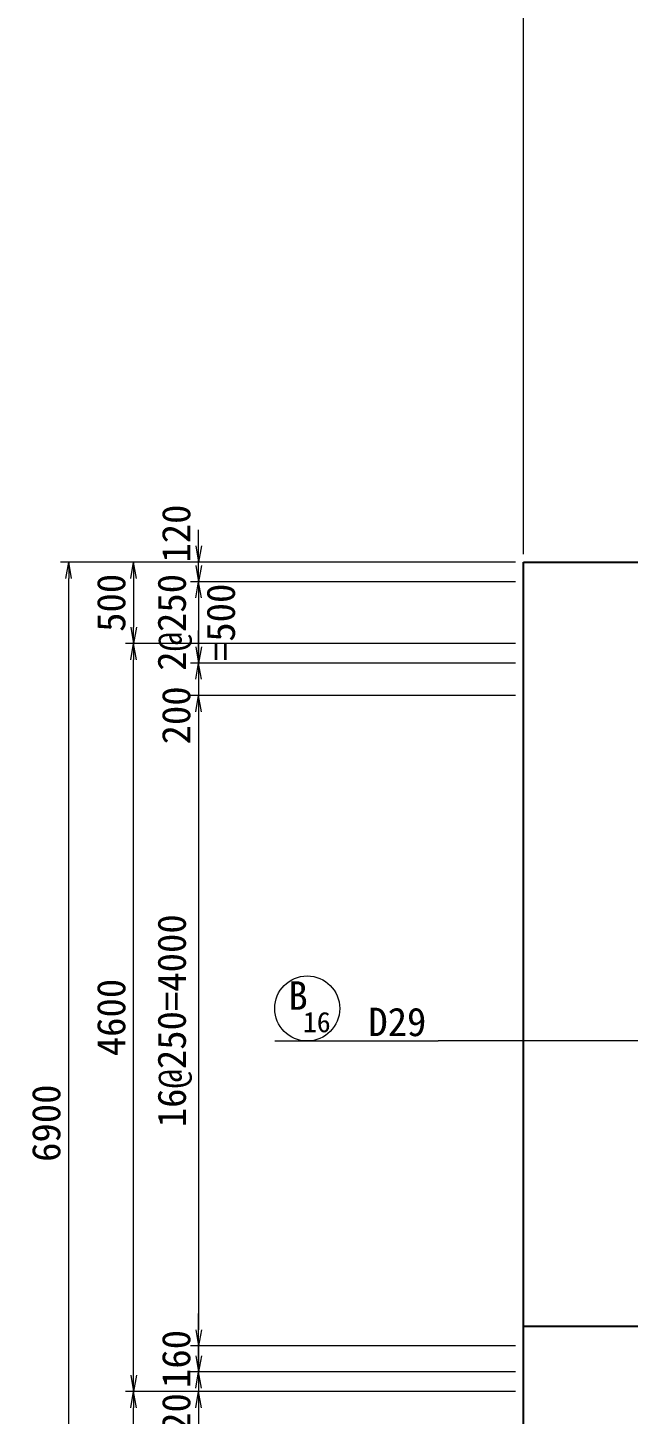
# Model space of a CAD drawing. Header units: millimetres. Extents: x 169470 to 758170, y -17820 to 11880.
# Drawn here: x 268801 to 272498, y -3266 to 5262 of the extents above; entities that cross this region are included whole.
import ezdxf
from ezdxf.enums import TextEntityAlignment as Align

# ---------------------------------------------------------------- set-up
doc = ezdxf.new("R2010")
doc.units = ezdxf.units.MM
doc.header["$LTSCALE"] = 50
doc.header["$PDSIZE"] = 300
doc.layers.get('Defpoints').update_dxf_attribs({"color": 151})
for name, color, linetype, lineweight in [('D-STR', 1, 'Continuous', 25), ('D-STR-DIM', 7, 'Continuous', 13), ('D-STR-HTXT', 7, 'Continuous', 13), ('D-STR-TXT', 7, 'Continuous', 13)]:
    doc.layers.add(name, color=color, linetype=linetype, lineweight=lineweight)
doc.styles.add('YOKO_GOTHIC', font='MS Gothic.ttf')
doc.dimstyles.new('S50', dxfattribs={"dimscale": 50, "dimtxt": 3.5, "dimasz": 2, "dimexe": 1, "dimexo": 1, "dimgap": 1, "dimtad": 1, "dimdec": 0, "dimzin": 1, "dimdsep": 46, "dimtxsty": 'YOKO_GOTHIC', "dimblk": 'OPEN', "dimcen": 0, "dimclrd": 256, "dimclre": 256, "dimclrt": 256, "dimaunit": 1, "dimadec": 3, "dimazin": 0, "dimtfac": 1, "dimtdec": 0, "dimtix": 1, "dimtmove": 2, "dimatfit": 3, "dimldrblk": 'OPEN', "dimfxl": 1, "dimlwd": -1, "dimlwe": -1, "dimarcsym": 2})

# ---------------------------------------------------------------- blocks, each defined once
blk = doc.blocks.new('_Open')
at = {"color": 0, "linetype": 'ByBlock', "lineweight": -2}
for p, q in [((-1, 0.167), (0, 0)), ((-1, -0.167), (0, 0)), ((0, 0), (-1, 0))]:
    blk.add_line(p, q, dxfattribs=at)
blk = doc.blocks.new('*D3417')
at = {"layer": 'D-STR-DIM', "transparency": 16777216}
for p, q in [((271803, 1974.7), (269003, 1974.7)), ((269053, -4825.6), (269053, 1874.7)), ((271803, -4925.6), (269003, -4925.6))]:
    blk.add_line(p, q, dxfattribs=at)
at = {"layer": 'Defpoints', "color": 0, "transparency": 16777216}
for p in [(269053, 1974.7), (271853, 1974.7), (271853, -4925.6)]:
    blk.add_point(p, dxfattribs=at)
at = {"layer": 'D-STR-DIM', "transparency": 16777216, "xscale": 100, "yscale": 100, "zscale": 100}
for p, rotation in [((269053, 1974.7), 90), ((269053, -4925.6), 270)]:
    blk.add_blockref('_Open', p, dxfattribs=dict(at, rotation=rotation))
at = {"layer": 'D-STR-DIM', "transparency": 16777216, "insert": (268915.5, -1475.5), "char_height": 175, "attachment_point": 5, "rotation": 90, "style": 'YOKO_GOTHIC'}
blk.add_mtext('6900', dxfattribs=at)
blk = doc.blocks.new('*D3419')
at = {"layer": 'D-STR-DIM', "transparency": 16777216}
for p, q in [((271803, -3125.6), (269403, -3125.6)), ((269453, -3925.6), (269453, -3225.6)), ((271803, -4025.6), (269403, -4025.6))]:
    blk.add_line(p, q, dxfattribs=at)
at = {"layer": 'Defpoints', "color": 0, "transparency": 16777216}
for p in [(269453, -3125.6), (271853, -3125.6), (271853, -4025.6)]:
    blk.add_point(p, dxfattribs=at)
at = {"layer": 'D-STR-DIM', "transparency": 16777216, "xscale": 100, "yscale": 100, "zscale": 100}
for p, rotation in [((269453, -3125.6), 90), ((269453, -4025.6), 270)]:
    blk.add_blockref('_Open', p, dxfattribs=dict(at, rotation=rotation))
at = {"layer": 'D-STR-DIM', "transparency": 16777216, "insert": (269315.5, -3575.6), "char_height": 175, "attachment_point": 5, "rotation": 90, "style": 'YOKO_GOTHIC'}
blk.add_mtext('900', dxfattribs=at)
blk = doc.blocks.new('*D3420')
at = {"layer": 'D-STR-DIM', "transparency": 16777216}
for p, q in [((271803, 1474.7), (269403, 1474.7)), ((269453, -3025.6), (269453, 1374.7)), ((271803, -3125.6), (269403, -3125.6))]:
    blk.add_line(p, q, dxfattribs=at)
at = {"layer": 'Defpoints', "color": 0, "transparency": 16777216}
for p in [(269453, 1474.7), (271853, 1474.7), (271853, -3125.6)]:
    blk.add_point(p, dxfattribs=at)
at = {"layer": 'D-STR-DIM', "transparency": 16777216, "xscale": 100, "yscale": 100, "zscale": 100}
for p, rotation in [((269453, 1474.7), 90), ((269453, -3125.6), 270)]:
    blk.add_blockref('_Open', p, dxfattribs=dict(at, rotation=rotation))
at = {"layer": 'D-STR-DIM', "transparency": 16777216, "insert": (269315.5, -825.5), "char_height": 175, "attachment_point": 5, "rotation": 90, "style": 'YOKO_GOTHIC'}
blk.add_mtext('4600', dxfattribs=at)
blk = doc.blocks.new('*D3421')
at = {"layer": 'D-STR-DIM', "transparency": 16777216}
for p, q in [((269853, 1454.7), (269853, 1554.7)), ((271803, 1354.7), (269803, 1354.7)), ((269853, 1354.7), (269853, 1154.7)), ((271803, 1154.7), (269803, 1154.7)), ((269853, 1054.7), (269853, 954.7))]:
    blk.add_line(p, q, dxfattribs=at)
at = {"layer": 'Defpoints', "color": 0, "transparency": 16777216}
for p in [(271853, 1354.7), (269853, 1154.7), (271853, 1154.7)]:
    blk.add_point(p, dxfattribs=at)
at = {"layer": 'D-STR-DIM', "transparency": 16777216, "xscale": 100, "yscale": 100, "zscale": 100}
for p, rotation in [((269853, 1354.7), 270), ((269853, 1154.7), 90)]:
    blk.add_blockref('_Open', p, dxfattribs=dict(at, rotation=rotation))
at = {"layer": 'D-STR-DIM', "transparency": 16777216, "insert": (269715.5, 1032.6), "char_height": 175, "attachment_point": 5, "rotation": 90, "style": 'YOKO_GOTHIC'}
blk.add_mtext('200', dxfattribs=at)
blk = doc.blocks.new('*D3422')
at = {"layer": 'D-STR-DIM', "transparency": 16777216}
for p, q in [((271803, 1154.7), (269803, 1154.7)), ((269853, 1054.7), (269853, -2745.6)), ((271803, -2845.6), (269803, -2845.6))]:
    blk.add_line(p, q, dxfattribs=at)
at = {"layer": 'Defpoints', "color": 0, "transparency": 16777216}
for p in [(271853, 1154.7), (269853, -2845.6), (271853, -2845.6)]:
    blk.add_point(p, dxfattribs=at)
at = {"layer": 'D-STR-DIM', "transparency": 16777216, "xscale": 100, "yscale": 100, "zscale": 100}
for p, rotation in [((269853, 1154.7), 90), ((269853, -2845.6), 270)]:
    blk.add_blockref('_Open', p, dxfattribs=dict(at, rotation=rotation))
at = {"layer": 'D-STR-DIM', "transparency": 16777216, "insert": (269706.1, -845.5), "char_height": 175, "attachment_point": 5, "rotation": 90, "style": 'YOKO_GOTHIC'}
blk.add_mtext('16@250=4000', dxfattribs=at)
blk = doc.blocks.new('*D3423')
at = {"layer": 'D-STR-DIM', "transparency": 16777216}
for p, q in [((269853, -2745.6), (269853, -2645.6)), ((271803, -2845.6), (269803, -2845.6)), ((269853, -2845.6), (269853, -3005.6)), ((271803, -3005.6), (269803, -3005.6)), ((269853, -3105.6), (269853, -3205.6))]:
    blk.add_line(p, q, dxfattribs=at)
at = {"layer": 'Defpoints', "color": 0, "transparency": 16777216}
for p in [(271853, -2845.6), (269853, -3005.6), (271853, -3005.6)]:
    blk.add_point(p, dxfattribs=at)
at = {"layer": 'D-STR-DIM', "transparency": 16777216, "xscale": 100, "yscale": 100, "zscale": 100}
for p, rotation in [((269853, -2845.6), 270), ((269853, -3005.6), 90)]:
    blk.add_blockref('_Open', p, dxfattribs=dict(at, rotation=rotation))
at = {"layer": 'D-STR-DIM', "transparency": 16777216, "insert": (269715.5, -2925.6), "char_height": 175, "attachment_point": 5, "rotation": 90, "style": 'YOKO_GOTHIC'}
blk.add_mtext('160', dxfattribs=at)
blk = doc.blocks.new('*D3424')
at = {"layer": 'D-STR-DIM', "transparency": 16777216}
for p, q in [((269853, 2074.7), (269853, 2174.7)), ((271803, 1974.7), (269803, 1974.7)), ((269853, 1854.7), (269853, 1974.7)), ((271803, 1854.7), (269803, 1854.7)), ((269853, 1754.7), (269853, 1654.7))]:
    blk.add_line(p, q, dxfattribs=at)
at = {"layer": 'Defpoints', "color": 0, "transparency": 16777216}
for p in [(269853, 1974.7), (271853, 1974.7), (271853, 1854.7)]:
    blk.add_point(p, dxfattribs=at)
at = {"layer": 'D-STR-DIM', "transparency": 16777216, "xscale": 100, "yscale": 100, "zscale": 100}
for p, rotation in [((269853, 1974.7), 270), ((269853, 1854.7), 90)]:
    blk.add_blockref('_Open', p, dxfattribs=dict(at, rotation=rotation))
at = {"layer": 'D-STR-DIM', "transparency": 16777216, "insert": (269715.5, 2150.6), "char_height": 175, "attachment_point": 5, "rotation": 90, "style": 'YOKO_GOTHIC'}
blk.add_mtext('120', dxfattribs=at)
blk = doc.blocks.new('*D4559')
at = {"layer": 'D-STR-DIM', "transparency": 16777216}
for p, q in [((271803, 1974.7), (269403, 1974.7)), ((269453, 1874.7), (269453, 1574.7)), ((271803, 1474.7), (269403, 1474.7))]:
    blk.add_line(p, q, dxfattribs=at)
at = {"layer": 'Defpoints', "color": 0, "transparency": 16777216}
for p in [(271853, 1974.7), (269453, 1474.7), (271853, 1474.7)]:
    blk.add_point(p, dxfattribs=at)
at = {"layer": 'D-STR-DIM', "transparency": 16777216, "xscale": 100, "yscale": 100, "zscale": 100}
for p, rotation in [((269453, 1974.7), 90), ((269453, 1474.7), 270)]:
    blk.add_blockref('_Open', p, dxfattribs=dict(at, rotation=rotation))
at = {"layer": 'D-STR-DIM', "transparency": 16777216, "insert": (269315.5, 1724.7), "char_height": 175, "attachment_point": 5, "rotation": 90, "style": 'YOKO_GOTHIC'}
blk.add_mtext('500', dxfattribs=at)
blk = doc.blocks.new('*D3602')
at = {"layer": 'D-STR-DIM', "transparency": 16777216}
for p, q in [((271853, 2024.7), (271853, 5808.3)), ((276653, 2024.7), (276653, 5808.3)), ((271953, 5758.3), (276553, 5758.3))]:
    blk.add_line(p, q, dxfattribs=at)
at = {"layer": 'Defpoints', "color": 0, "transparency": 16777216}
for p in [(276653, 5758.3), (271853, 1974.7), (276653, 1974.7)]:
    blk.add_point(p, dxfattribs=at)
at = {"layer": 'D-STR-DIM', "transparency": 16777216, "xscale": 100, "yscale": 100, "zscale": 100, "rotation": 180}
blk.add_blockref('_Open', (271853, 5758.3), dxfattribs=at)
at = {"layer": 'D-STR-DIM', "transparency": 16777216, "xscale": 100, "yscale": 100, "zscale": 100}
blk.add_blockref('_Open', (276653, 5758.3), dxfattribs=at)
at = {"layer": 'D-STR-DIM', "transparency": 16777216, "insert": (274253, 5895.8), "char_height": 175, "attachment_point": 5, "style": 'YOKO_GOTHIC'}
blk.add_mtext('4800', dxfattribs=at)
blk = doc.blocks.new('*D3623')
at = {"layer": 'D-STR-DIM', "transparency": 16777216}
for p, q in [((269853, -2905.6), (269853, -2805.6)), ((271803, -3005.6), (269803, -3005.6)), ((269853, -3005.6), (269853, -3125.6)), ((271803, -3125.6), (269803, -3125.6)), ((269853, -3225.6), (269853, -3325.6))]:
    blk.add_line(p, q, dxfattribs=at)
at = {"layer": 'Defpoints', "color": 0, "transparency": 16777216}
for p in [(271853, -3005.6), (269853, -3125.6), (271853, -3125.6)]:
    blk.add_point(p, dxfattribs=at)
at = {"layer": 'D-STR-DIM', "transparency": 16777216, "xscale": 100, "yscale": 100, "zscale": 100}
for p, rotation in [((269853, -3005.6), 270), ((269853, -3125.6), 90)]:
    blk.add_blockref('_Open', p, dxfattribs=dict(at, rotation=rotation))
at = {"layer": 'D-STR-DIM', "transparency": 16777216, "insert": (269715.5, -3314.3), "char_height": 175, "attachment_point": 5, "rotation": 90, "style": 'YOKO_GOTHIC'}
blk.add_mtext('120', dxfattribs=at)
blk = doc.blocks.new('*D4575')
at = {"layer": 'D-STR-DIM', "transparency": 16777216}
for p, q in [((271853, 2024.7), (271853, 5408.3)), ((272853, 2024.7), (272853, 5408.3)), ((272753, 5358.3), (271953, 5358.3))]:
    blk.add_line(p, q, dxfattribs=at)
at = {"layer": 'Defpoints', "color": 0, "transparency": 16777216}
for p in [(271853, 5358.3), (271853, 1974.7), (272853, 1974.7)]:
    blk.add_point(p, dxfattribs=at)
at = {"layer": 'D-STR-DIM', "transparency": 16777216, "xscale": 100, "yscale": 100, "zscale": 100, "rotation": 180}
blk.add_blockref('_Open', (271853, 5358.3), dxfattribs=at)
at = {"layer": 'D-STR-DIM', "transparency": 16777216, "xscale": 100, "yscale": 100, "zscale": 100}
blk.add_blockref('_Open', (272853, 5358.3), dxfattribs=at)
at = {"layer": 'D-STR-DIM', "transparency": 16777216, "insert": (272353, 5495.8), "char_height": 175, "attachment_point": 5, "style": 'YOKO_GOTHIC'}
blk.add_mtext('1000', dxfattribs=at)
blk = doc.blocks.new('*D3898')
at = {"layer": 'D-STR-DIM', "transparency": 16777216}
for p, q in [((269853, 1954.7), (269853, 2054.7)), ((271803, 1854.7), (269803, 1854.7)), ((269853, 1854.7), (269853, 1354.7)), ((271803, 1354.7), (269803, 1354.7)), ((269853, 1254.7), (269853, 1154.7))]:
    blk.add_line(p, q, dxfattribs=at)
at = {"layer": 'Defpoints', "color": 0, "transparency": 16777216}
for p in [(271853, 1854.7), (269853, 1354.7), (271853, 1354.7)]:
    blk.add_point(p, dxfattribs=at)
at = {"layer": 'D-STR-DIM', "transparency": 16777216, "xscale": 100, "yscale": 100, "zscale": 100}
for p, rotation in [((269853, 1854.7), 270), ((269853, 1354.7), 90)]:
    blk.add_blockref('_Open', p, dxfattribs=dict(at, rotation=rotation))
at = {"layer": 'D-STR-DIM', "transparency": 16777216, "char_height": 175, "attachment_point": 5, "rotation": 90, "style": 'YOKO_GOTHIC'}
for s, insert in [('2@250', (269706.1, 1604.7)), ('=500', (269990.5, 1604.7))]:
    blk.add_mtext(s, dxfattribs=dict(at, insert=insert))

msp = doc.modelspace()

# ---------------------------------------------------------------- linework, layer by layer
at = {"layer": 'D-STR'}
for p, q in [((271852.96, -4925.61), (271852.96, 1974.68)), ((271852.96, 1974.68), (273552.96, 1974.68)), ((272852.96, -2725.61), (271852.96, -2725.61))]:
    msp.add_line(p, q, dxfattribs=at)
at = {"layer": 'D-STR-HTXT'}
msp.add_line((270321.4, -969.97), (271327.96, -969.97), dxfattribs=at)
at = {"layer": 'D-STR-HTXT', "color": 1}
msp.add_circle((270521.4, -769.97), 200, dxfattribs=at)

# ---------------------------------------------------------------- texts
at = {"layer": 'D-STR-TXT', "color": 1, "style": 'YOKO_GOTHIC'}
for s, height, p in [('B', 175, (270465.13, -778.29)), ('16', 125, (270580.79, -916.09))]:
    msp.add_text(s, height=height, dxfattribs=at).set_placement(p, align=Align.CENTER)
msp.add_text('D29', height=175, dxfattribs=at).set_placement((270897.92, -939.97))

# ---------------------------------------------------------------- dimensions: what is measured, and where the dimension line sits
at = {"layer": 'D-STR-DIM'}
for base, p1, p2, picture, middle in [((276652.96, 5758.33), (271852.96, 1974.68), (276652.96, 1974.68), '*D3602', (274252.96, 5895.83)), ((271852.96, 5358.33), (272852.96, 1974.68), (271852.96, 1974.68), '*D4575', (272352.96, 5495.83))]:
    dim = msp.add_linear_dim(base=base, p1=p1, p2=p2, dimstyle='S50', dxfattribs=at)
    dim.commit()
    dim.dimension.update_dxf_attribs({"geometry": picture, "text_midpoint": middle})
for base, p1, p2, picture, middle in [((269852.96, 1974.68), (271852.96, 1854.68), (271852.96, 1974.68), '*D3424', (269715.46, 2150.63)), ((269852.96, 1154.68), (271852.96, 1354.68), (271852.96, 1154.68), '*D3421', (269715.46, 1032.65)), ((269852.96, -3125.61), (271852.96, -3005.61), (271852.96, -3125.61), '*D3623', (269715.46, -3314.28))]:
    dim = msp.add_linear_dim(base=base, p1=p1, p2=p2, angle=90, dimstyle='S50', dxfattribs=at)
    dim.commit()
    dim.dimension.update_dxf_attribs({"geometry": picture, "text_midpoint": middle, "dimtype": 160})
for base, p1, p2, text, picture, middle in [((269852.96, 1354.68), (271852.96, 1854.68), (271852.96, 1354.68), '2@250\\X=<>', '*D3898', (269852.96, 1604.68)), ((269852.96, -2845.61), (271852.96, 1154.68), (271852.96, -2845.61), '16@250=<>', '*D3422', (269706.14, -845.46))]:
    dim = msp.add_linear_dim(base=base, p1=p1, p2=p2, angle=90, text=text, dimstyle='S50', dxfattribs=at)
    dim.commit()
    dim.dimension.update_dxf_attribs({"geometry": picture, "text_midpoint": middle})
for base, p1, p2, picture, middle in [((269052.96, 1974.68), (271852.96, -4925.61), (271852.96, 1974.68), '*D3417', (268915.46, -1475.46)), ((269452.96, 1474.68), (271852.96, 1974.68), (271852.96, 1474.68), '*D4559', (269315.46, 1724.68)), ((269452.96, 1474.68), (271852.96, -3125.61), (271852.96, 1474.68), '*D3420', (269315.46, -825.46)), ((269852.96, -3005.61), (271852.96, -2845.61), (271852.96, -3005.61), '*D3423', (269715.46, -2925.61)), ((269452.96, -3125.61), (271852.96, -4025.61), (271852.96, -3125.61), '*D3419', (269315.46, -3575.61))]:
    dim = msp.add_linear_dim(base=base, p1=p1, p2=p2, angle=90, dimstyle='S50', dxfattribs=at)
    dim.commit()
    dim.dimension.update_dxf_attribs({"geometry": picture, "text_midpoint": middle})

# ---------------------------------------------------------------- leaders
at = {"layer": 'D-STR-HTXT'}
msp.add_leader([(274002.96, -969.97), (271327.96, -969.97)], dimstyle='S50', dxfattribs=at)

doc.saveas('drawing.dxf')
